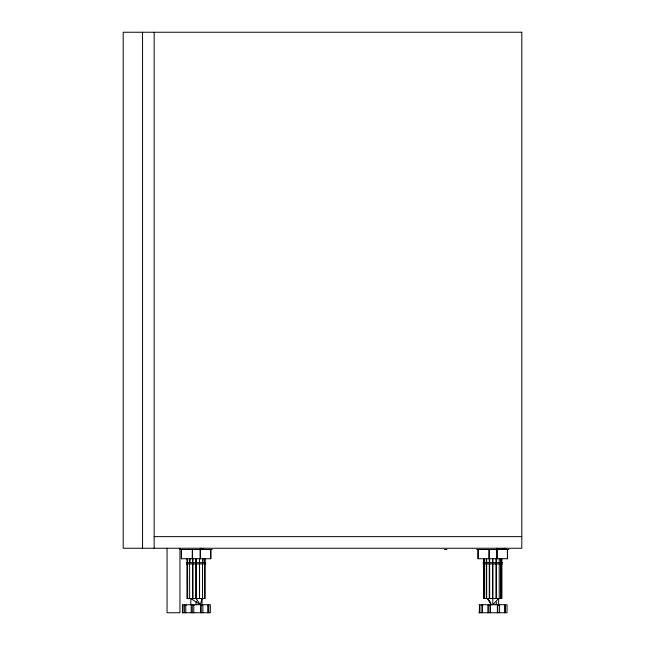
<?xml version="1.0" encoding="UTF-8"?>
<svg xmlns="http://www.w3.org/2000/svg" width="645" height="645" viewBox="0 0 645 645"><rect width="100%" height="100%" fill="white"/><g stroke="black" fill="none" stroke-linecap="round" stroke-linejoin="round"><path stroke-width="0.97" d="M181.31 549.484L181.31 558.739L210.85 558.739L210.85 549.484M182.793 612.75L182.793 605.341L182.591 612.75M186.953 563.924L186.953 598.552L205.207 598.552L205.207 563.924M192.589 598.552L192.589 563.924M195.959 562.69L195.959 558.739M196.08 563.924L196.08 598.552L200.385 604.728L201.958 598.552M196.08 562.69L196.08 558.739M199.571 562.69L199.571 558.739M200.24 558.739L200.24 549.484M201.071 612.75L201.071 605.341M202.53 562.69L202.53 558.739M478.01 549.484L478.01 558.739L507.55 558.739L507.55 549.484M479.493 612.75L479.493 605.341L479.291 612.75M483.653 598.552L483.653 563.924L483.653 598.552L501.907 598.552L501.907 563.924M483.653 562.69L483.653 558.739M484.25 562.69L484.25 558.739M484.347 562.69L484.347 558.739M486.322 562.69L486.322 558.739M492.78 563.924L492.78 604.728L498.658 598.552L498.658 604.728M496.94 558.739L496.94 549.484M497.013 558.739L497.013 549.484M500.705 562.69L500.705 558.739M201.958 604.728L202.167 598.552M495.82 604.728L496.779 602.083M154.155 536.64L521.805 536.64M179.955 549.484L212.205 549.484M476.655 549.484L508.905 549.484M444.405 549.54L446.985 549.54M186.357 562.69L205.803 562.69M483.057 562.69L502.503 562.69M186.357 563.924L205.803 563.924M483.057 563.924L502.503 563.924M182.277 604.728L210.326 604.728L210.326 612.75L182.277 612.75M478.977 604.728L507.026 604.728L507.026 612.75L478.977 612.75M186.131 605.341L184.381 605.341L184.381 612.75M194.024 605.341L191.178 605.341L191.178 612.75M482.831 605.341L481.081 605.341L481.081 612.75M490.724 605.341L487.878 605.341L487.878 612.75M496.956 548.25L500.843 549.484L504.18 548.25L506.744 549.484M200.256 548.25L204.142 549.484M200.385 604.728L190.807 598.552L190.807 604.728M489.853 601.293L487.507 598.552L491.208 604.728L489.644 601.196M507.389 549.484L507.389 558.739M505.478 612.75L505.478 605.341L504.454 605.341L504.454 612.75M501.907 558.739L501.907 562.69M501.213 558.739L501.213 562.69M501.213 563.924L501.213 598.552M500.705 563.924L500.705 598.552M499.577 612.75L499.577 605.341L497.376 605.341L497.376 612.75M499.23 558.739L499.23 562.69M499.23 563.924L499.23 598.552M497.771 605.341L497.771 612.75M496.271 558.739L496.271 562.69M496.271 563.924L496.271 598.552M496.15 558.739L496.15 562.69M496.15 563.924L496.15 598.552M492.78 558.739L492.78 562.69M492.659 558.739L492.659 562.69M492.659 563.924L492.659 598.552M490.498 605.341L490.498 612.75M489.628 558.739L489.628 562.69M489.628 563.924L489.628 598.552M489.289 558.739L489.289 562.69M489.289 563.924L489.289 598.552M488.975 605.341L488.975 612.75M486.661 558.739L486.661 562.69M486.661 563.924L486.661 598.552M486.322 563.924L486.322 598.552M484.25 563.924L484.347 598.552M482.484 605.341L482.484 612.75M478.171 549.484L478.171 558.739M210.689 549.484L210.689 558.739M208.778 612.75L208.778 605.341L207.755 605.341L207.755 612.75M205.207 558.739L205.207 562.69M204.513 558.739L204.513 562.69M204.513 563.924L204.513 598.552M204.005 558.739L204.005 562.69M202.877 612.75L202.877 605.341L200.676 605.341L200.676 612.75M202.53 563.924L202.53 598.552M200.313 549.484L200.313 558.739M199.571 563.924L199.571 598.552M199.45 558.739L199.45 562.69M199.45 563.924L199.45 598.552M196.08 601.196L196.08 604.728M195.959 563.924L195.959 598.552M193.798 605.341L193.798 612.75M192.928 558.739L192.928 562.69M192.928 563.924L192.928 598.552M192.589 558.739L192.589 562.69M192.274 605.341L192.274 612.75M189.961 558.739L189.961 562.69M189.622 558.739L189.622 562.69M189.622 563.924L189.622 598.552M187.55 558.739L187.647 562.69M187.55 563.924L187.647 598.552M186.953 558.739L186.953 562.69M185.784 605.341L185.784 612.75M181.471 549.484L181.471 558.739M179.955 548.25L179.955 612.75L167.055 612.75L167.055 548.25M154.155 32.25L154.155 548.25M142.545 32.25L142.545 548.25M192.363 549.484L192.363 558.739L192.436 549.484M521.805 32.25L123.195 32.25L123.195 548.25L521.805 548.25L521.805 32.25M489.136 558.739L489.136 549.484L489.063 558.739"/></g></svg>
